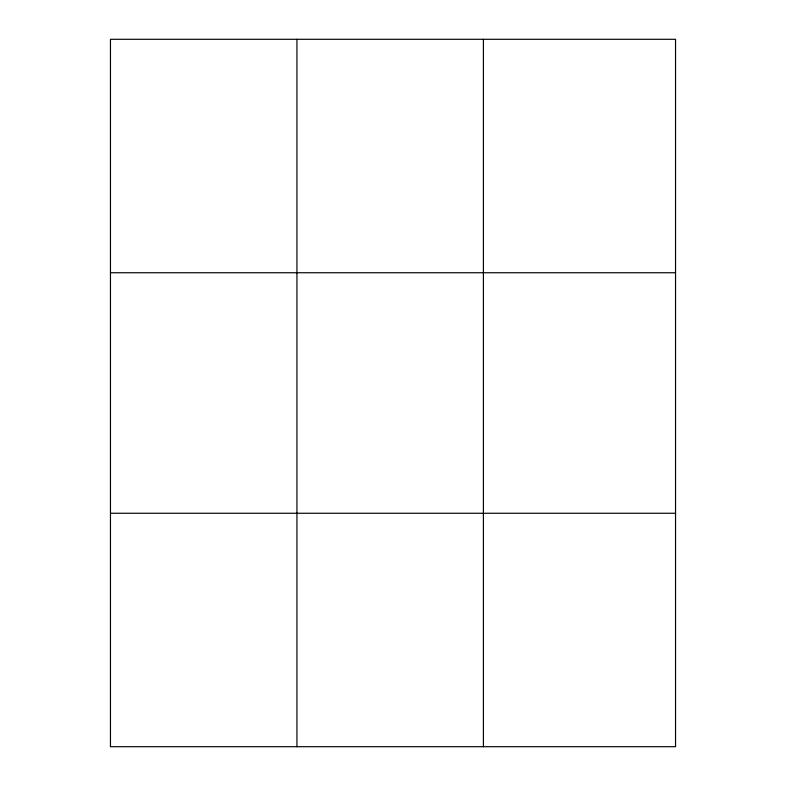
<?xml version="1.0" encoding="UTF-8"?>
<svg xmlns="http://www.w3.org/2000/svg" width="786" height="786" viewBox="0 0 786 786"><rect width="100%" height="100%" fill="white"/><g stroke="black" fill="none" stroke-linecap="round" stroke-linejoin="round"><path stroke-width="1.18" d="M296.941 39.3L296.941 746.7M483.41 39.3L483.41 746.7M110.462 272.742L675.538 272.742M110.462 513.258L675.538 513.258M675.538 629.979L675.538 746.7L110.462 746.7L110.462 39.3L675.538 39.3L675.538 629.979"/></g></svg>
